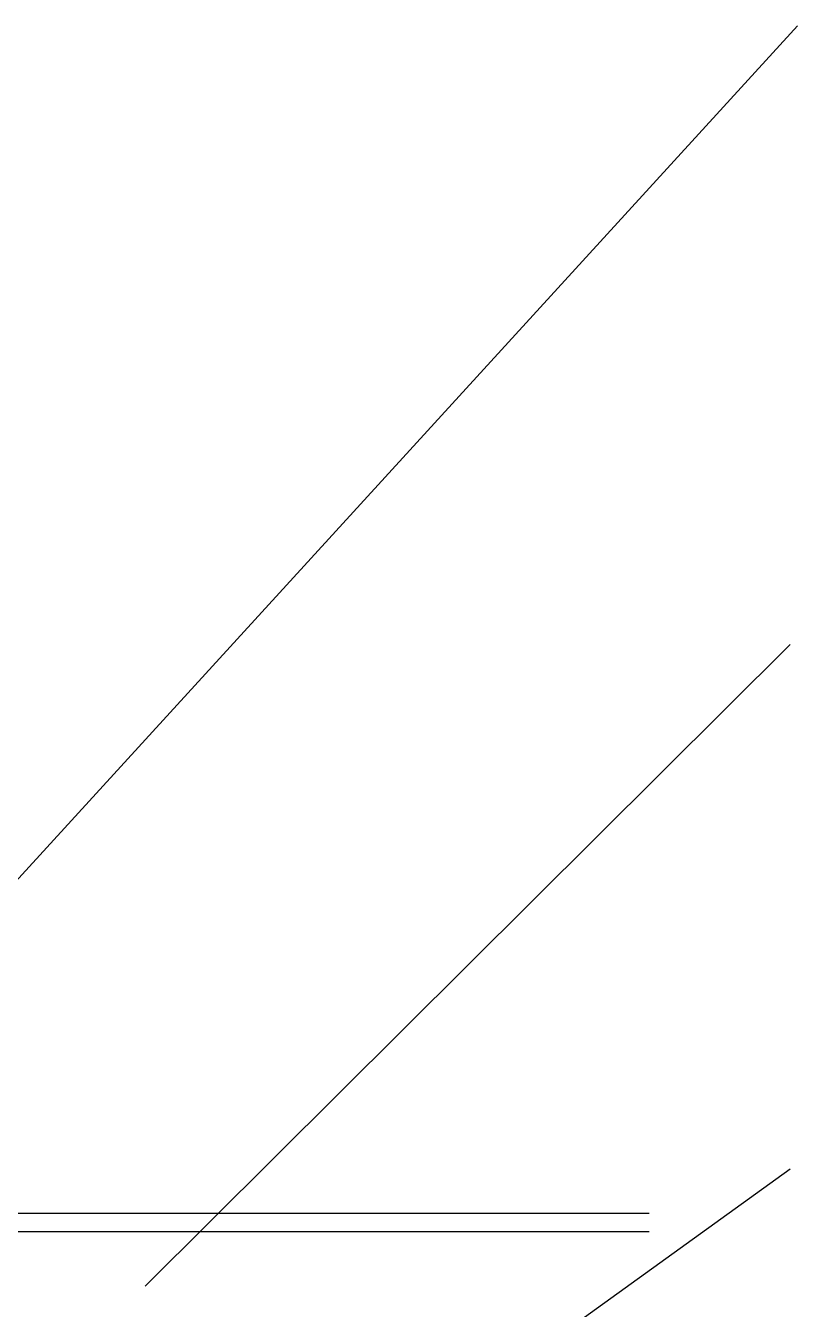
# Model space of a CAD drawing. Header units: metres. Extents: x 0 to 5442, y 0 to 7067.
# Drawn here: x 2040 to 2629, y 3300 to 4288 of the extents above; entities that cross this region are included whole.
import ezdxf

# ---------------------------------------------------------------- set-up
doc = ezdxf.new("R2010")
doc.units = ezdxf.units.M
for name, color, linetype in [('2', 2, 'Continuous'), ('3', 3, 'Continuous'), ('DIM', 3, 'Continuous')]:
    doc.layers.add(name, color=color, linetype=linetype)
doc.dimstyles.get("Standard").update_dxf_attribs({"dimtxt": 2.5, "dimasz": 2.5, "dimexe": 1.25, "dimexo": 0.625, "dimtad": 1, "dimcen": 2.5, "dimazin": 3, "dimtfac": 1, "dimtmove": 0, "dimatfit": 3})

msp = doc.modelspace()

# ---------------------------------------------------------------- linework, layer by layer
at = {"layer": '2'}
msp.add_line((846.67, 3359.5), (2520.52, 3359.5), dxfattribs=at)
at = {"layer": '3'}
msp.add_line((1816.12, 3373.48), (2520.52, 3373.48), dxfattribs=at)

# ---------------------------------------------------------------- leaders
at = {"layer": 'DIM'}
for points in [[(1786.24, 3359.5), (2634.82, 4288.36)], [(2132.28, 3317.23), (2629.15, 3811.57)], [(2203.34, 3100.96), (2629.15, 3407.75)]]:
    msp.add_leader(points, dimstyle='Standard', dxfattribs=at)

doc.saveas('drawing.dxf')
